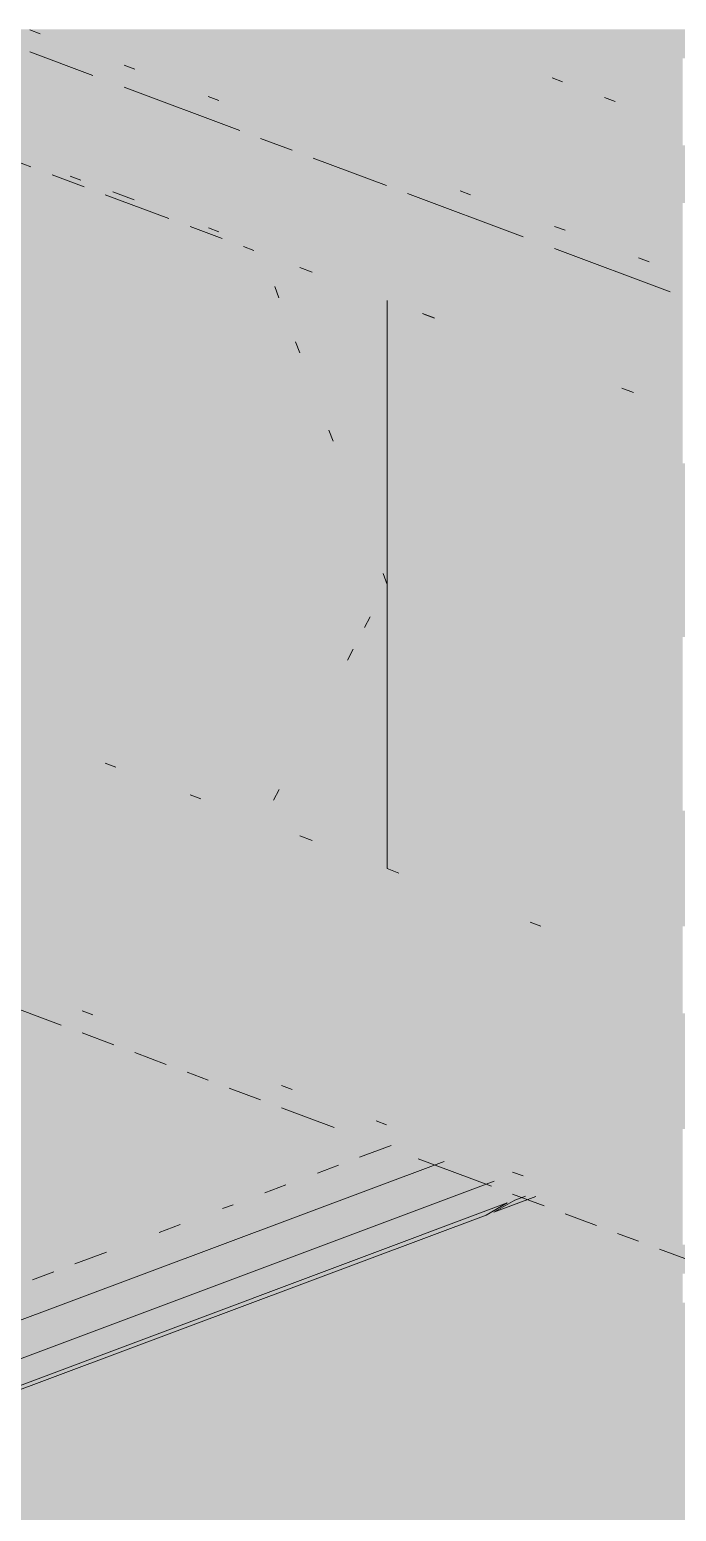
# Paper-space layout '03 3D Building and Roof' of a CAD drawing. Header units: millimetres. Extents: x 5 to 415, y 5 to 292.
# Drawn here: x 95.91 to 99.74, y 82.13 to 90.91 of the extents above; entities that cross this region are included whole.
import ezdxf

# ---------------------------------------------------------------- set-up
doc = ezdxf.new("R2010")
doc.units = ezdxf.units.MM
doc.layers.add('EXISTING', color=7, linetype='Continuous')
doc.layers.add('IMAGES', color=7, linetype='Continuous')

# ---------------------------------------------------------------- blocks, each defined once
blk = doc.blocks.new('SHEET_03')
at = {"layer": 'EXISTING', "color": 250, "lineweight": 9}
for p, q in [((95.9115, 90.9123), (95.9737, 90.889)), ((96.2846, 90.6414), (95.9115, 90.7812)), ((96.4711, 90.7026), (96.5333, 90.6793)), ((99.0678, 90.6039), (99.0056, 90.6272)), ((97.1551, 90.3153), (96.4711, 90.5715)), ((96.9686, 90.5163), (97.0307, 90.493)), ((99.3786, 90.4875), (99.3165, 90.5107)), ((97.466, 90.1989), (97.2794, 90.2687)), ((95.7928, 90.1469), (95.9186, 90.0998)), ((98.0256, 89.9892), (97.5903, 90.1523)), ((96.0444, 90.0527), (96.2332, 89.982)), ((96.2147, 90.0222), (96.1518, 90.0457)), ((96.359, 89.9348), (96.7364, 89.7934)), ((96.5292, 89.9044), (96.4034, 89.9515)), ((98.8339, 89.6864), (98.1499, 89.9426)), ((98.4608, 89.9573), (98.523, 89.934)), ((96.8623, 89.7463), (97.051, 89.6756)), ((97.0325, 89.7158), (96.9696, 89.7394)), ((99.0204, 89.7477), (99.0826, 89.7244)), ((97.1768, 89.6285), (97.2397, 89.6049)), ((99.7044, 89.3603), (99.0204, 89.6166)), ((99.5178, 89.5613), (99.58, 89.538)), ((97.5846, 89.4757), (97.5106, 89.5034)), ((97.3624, 89.3906), (97.3871, 89.3252)), ((98.029, 89.3092), (98.029, 85.9425)), ((98.029, 87.6259), (98.029, 89.3092)), ((98.3068, 89.2052), (98.2373, 89.2312)), ((98.2462, 89.2279), (98.3091, 89.2043)), ((97.4859, 89.0638), (97.5106, 88.9984)), ((99.4872, 88.763), (99.4178, 88.789)), ((97.6834, 88.5409), (97.7081, 88.4755)), ((98.0043, 87.6912), (98.029, 87.6259)), ((98.029, 85.9425), (98.029, 87.6259)), ((97.928, 87.4341), (97.8944, 87.3702)), ((97.827, 87.2424), (97.7934, 87.1785)), ((96.4219, 86.5445), (96.359, 86.5681)), ((97.3894, 86.4117), (97.3557, 86.3477)), ((96.9252, 86.356), (96.8623, 86.3796)), ((97.5106, 86.1367), (97.5846, 86.109)), ((98.029, 85.9425), (98.0985, 85.9165)), ((98.9382, 85.6019), (98.8753, 85.6255)), ((96.0981, 85.0153), (95.4141, 85.2715)), ((96.2224, 85.0999), (96.2846, 85.0766)), ((96.409, 84.8989), (96.2224, 84.9687)), ((96.7198, 84.7824), (96.5333, 84.8523)), ((96.9686, 84.6892), (96.8442, 84.7358)), ((97.2794, 84.5728), (97.0929, 84.6427)), ((97.4038, 84.6573), (97.466, 84.634)), ((97.7147, 84.4097), (97.4038, 84.5262)), ((97.9634, 84.4477), (98.0256, 84.4244)), ((97.8657, 84.2321), (98.0531, 84.3024)), ((90.6177, 81.3043), (98.3656, 84.2067)), ((98.6474, 84.0603), (98.2121, 84.2234)), ((97.6158, 84.1385), (97.7407, 84.1853)), ((98.7717, 84.1449), (98.8339, 84.1216)), ((98.6632, 84.0898), (90.9779, 81.2108)), ((97.3033, 84.0215), (97.4283, 84.0683)), ((98.9582, 83.9439), (98.7717, 84.0138)), ((91.2425, 81.153), (98.7405, 83.9618)), ((97.0534, 83.9279), (97.1159, 83.9513)), ((98.7405, 83.9618), (98.6155, 83.8895)), ((98.6599, 83.9062), (98.9098, 83.9998)), ((98.6599, 83.9062), (98.7849, 83.9784)), ((98.7849, 83.9784), (98.8474, 84.0019)), ((91.305, 81.151), (98.6155, 83.8895)), ((99.2691, 83.8274), (99.0826, 83.8973)), ((96.6785, 83.7874), (96.8035, 83.8342)), ((99.5178, 83.7343), (99.3935, 83.7808)), ((96.1787, 83.6002), (96.3661, 83.6704)), ((99.8287, 83.6178), (99.6422, 83.6877)), ((95.9287, 83.5065), (96.0537, 83.5533))]:
    blk.add_line(p, q, dxfattribs=at)
at = {"layer": 'IMAGES', "color": 7}
for points in [[(95.8378, 90.7429), (96.1805, 90.7429), (95.8378, 90.9143), (96.1805, 90.9143)], [(96.1805, 90.7429), (96.3519, 90.7429), (96.1805, 90.9143), (96.3519, 90.9143)], [(96.3519, 90.7429), (96.5233, 90.7429), (96.3519, 90.9143), (96.5233, 90.9143)], [(96.5233, 90.7429), (96.6946, 90.7429), (96.5233, 90.9143), (96.6946, 90.9143)], [(96.6946, 90.7429), (96.866, 90.7429), (96.6946, 90.9143), (96.866, 90.9143)], [(96.866, 90.7429), (97.8942, 90.7429), (96.866, 90.9143), (97.8942, 90.9143)], [(97.8942, 90.7429), (98.0655, 90.7429), (97.8942, 90.9143), (98.0655, 90.9143)], [(98.0655, 90.7429), (98.2369, 90.7429), (98.0655, 90.9143), (98.2369, 90.9143)], [(98.2369, 90.7429), (98.4082, 90.7429), (98.2369, 90.9143), (98.4082, 90.9143)], [(98.4082, 90.7429), (98.5796, 90.7429), (98.4082, 90.9143), (98.5796, 90.9143)], [(98.5796, 90.7429), (98.9223, 90.7429), (98.5796, 90.9143), (98.9223, 90.9143)], [(98.9223, 90.7429), (99.0937, 90.7429), (98.9223, 90.9143), (99.0937, 90.9143)], [(99.0937, 90.7429), (106.1196, 90.7429), (99.0937, 90.9143), (106.1196, 90.9143)], [(95.8378, 90.5714), (96.0092, 90.5714), (95.8378, 90.7429), (96.0092, 90.7429)], [(96.0092, 90.5714), (96.1805, 90.5714), (96.0092, 90.7429), (96.1805, 90.7429)], [(96.1805, 90.5714), (96.3519, 90.5714), (96.1805, 90.7429), (96.3519, 90.7429)], [(96.3519, 90.5714), (96.5233, 90.5714), (96.3519, 90.7429), (96.5233, 90.7429)], [(96.5233, 90.5714), (96.6946, 90.5714), (96.5233, 90.7429), (96.6946, 90.7429)], [(96.6946, 90.5714), (96.866, 90.5714), (96.6946, 90.7429), (96.866, 90.7429)], [(96.866, 90.5714), (97.0373, 90.5714), (96.866, 90.7429), (97.0373, 90.7429)], [(97.0373, 90.5714), (97.3801, 90.5714), (97.0373, 90.7429), (97.3801, 90.7429)], [(97.3801, 90.5714), (98.2369, 90.5714), (97.3801, 90.7429), (98.2369, 90.7429)], [(98.2369, 90.5714), (98.4082, 90.5714), (98.2369, 90.7429), (98.4082, 90.7429)], [(98.4082, 90.5714), (98.5796, 90.5714), (98.4082, 90.7429), (98.5796, 90.7429)], [(98.5796, 90.5714), (98.751, 90.5714), (98.5796, 90.7429), (98.751, 90.7429)], [(98.751, 90.5714), (98.9223, 90.5714), (98.751, 90.7429), (98.9223, 90.7429)], [(98.9223, 90.5714), (99.0937, 90.5714), (98.9223, 90.7429), (99.0937, 90.7429)], [(99.0937, 90.5714), (99.6078, 90.5714), (99.0937, 90.7429), (99.6078, 90.7429)], [(99.6078, 90.5714), (99.7792, 90.5714), (99.6078, 90.7429), (99.7792, 90.7429)], [(95.8378, 90.4), (96.1805, 90.4), (95.8378, 90.5714), (96.1805, 90.5714)], [(96.1805, 90.4), (96.5233, 90.4), (96.1805, 90.5714), (96.5233, 90.5714)], [(96.5233, 90.4), (96.6946, 90.4), (96.5233, 90.5714), (96.6946, 90.5714)], [(96.6946, 90.4), (96.866, 90.4), (96.6946, 90.5714), (96.866, 90.5714)], [(96.866, 90.4), (97.0373, 90.4), (96.866, 90.5714), (97.0373, 90.5714)], [(97.0373, 90.4), (97.2087, 90.4), (97.0373, 90.5714), (97.2087, 90.5714)], [(97.2087, 90.4), (97.3801, 90.4), (97.2087, 90.5714), (97.3801, 90.5714)], [(97.3801, 90.4), (97.7228, 90.4), (97.3801, 90.5714), (97.7228, 90.5714)], [(97.7228, 90.4), (98.751, 90.4), (97.7228, 90.5714), (98.751, 90.5714)], [(98.751, 90.4), (98.9223, 90.4), (98.751, 90.5714), (98.9223, 90.5714)], [(98.9223, 90.4), (99.0937, 90.4), (98.9223, 90.5714), (99.0937, 90.5714)], [(99.0937, 90.4), (99.2651, 90.4), (99.0937, 90.5714), (99.2651, 90.5714)], [(99.2651, 90.4), (99.4364, 90.4), (99.2651, 90.5714), (99.4364, 90.5714)], [(99.4364, 90.4), (99.6078, 90.4), (99.4364, 90.5714), (99.6078, 90.5714)], [(99.6078, 90.4), (99.7792, 90.4), (99.6078, 90.5714), (99.7792, 90.5714)], [(95.8378, 90.2286), (96.0092, 90.2286), (95.8378, 90.4), (96.0092, 90.4)], [(96.0092, 90.2286), (96.1805, 90.2286), (96.0092, 90.4), (96.1805, 90.4)], [(96.1805, 90.2286), (96.3519, 90.2286), (96.1805, 90.4), (96.3519, 90.4)], [(96.3519, 90.2286), (96.5233, 90.2286), (96.3519, 90.4), (96.5233, 90.4)], [(96.5233, 90.2286), (96.6946, 90.2286), (96.5233, 90.4), (96.6946, 90.4)], [(96.6946, 90.2286), (96.866, 90.2286), (96.6946, 90.4), (96.866, 90.4)], [(96.866, 90.2286), (97.0373, 90.2286), (96.866, 90.4), (97.0373, 90.4)], [(97.0373, 90.2286), (97.3801, 90.2286), (97.0373, 90.4), (97.3801, 90.4)], [(97.3801, 90.2286), (97.7228, 90.2286), (97.3801, 90.4), (97.7228, 90.4)], [(97.7228, 90.2286), (97.8942, 90.2286), (97.7228, 90.4), (97.8942, 90.4)], [(97.8942, 90.2286), (98.0655, 90.2286), (97.8942, 90.4), (98.0655, 90.4)], [(98.0655, 90.2286), (99.0937, 90.2286), (98.0655, 90.4), (99.0937, 90.4)], [(99.0937, 90.2286), (99.4364, 90.2286), (99.0937, 90.4), (99.4364, 90.4)], [(99.4364, 90.2286), (99.6078, 90.2286), (99.4364, 90.4), (99.6078, 90.4)], [(99.6078, 90.2286), (99.7792, 90.2286), (99.6078, 90.4), (99.7792, 90.4)], [(95.8378, 90.0571), (96.0092, 90.0571), (95.8378, 90.2286), (96.0092, 90.2286)], [(96.0092, 90.0571), (96.3519, 90.0571), (96.0092, 90.2286), (96.3519, 90.2286)], [(96.3519, 90.0571), (96.6946, 90.0571), (96.3519, 90.2286), (96.6946, 90.2286)], [(96.6946, 90.0571), (97.0373, 90.0571), (96.6946, 90.2286), (97.0373, 90.2286)], [(97.0373, 90.0571), (97.2087, 90.0571), (97.0373, 90.2286), (97.2087, 90.2286)], [(97.2087, 90.0571), (97.3801, 90.0571), (97.2087, 90.2286), (97.3801, 90.2286)], [(97.3801, 90.0571), (97.8942, 90.0571), (97.3801, 90.2286), (97.8942, 90.2286)], [(97.8942, 90.0571), (98.0655, 90.0571), (97.8942, 90.2286), (98.0655, 90.2286)], [(98.0655, 90.0571), (98.2369, 90.0571), (98.0655, 90.2286), (98.2369, 90.2286)], [(98.2369, 90.0571), (98.4082, 90.0571), (98.2369, 90.2286), (98.4082, 90.2286)], [(98.4082, 90.0571), (98.751, 90.0571), (98.4082, 90.2286), (98.751, 90.2286)], [(98.751, 90.0571), (99.6078, 90.0571), (98.751, 90.2286), (99.6078, 90.2286)], [(99.6078, 90.0571), (99.9505, 90.0571), (99.6078, 90.2286), (99.9505, 90.2286)], [(95.8378, 89.8857), (96.0092, 89.8857), (95.8378, 90.0571), (96.0092, 90.0571)], [(96.0092, 89.8857), (96.1805, 89.8857), (96.0092, 90.0571), (96.1805, 90.0571)], [(96.1805, 89.8857), (96.3519, 89.8857), (96.1805, 90.0571), (96.3519, 90.0571)], [(96.3519, 89.8857), (96.5233, 89.8857), (96.3519, 90.0571), (96.5233, 90.0571)], [(96.5233, 89.8857), (96.6946, 89.8857), (96.5233, 90.0571), (96.6946, 90.0571)], [(96.6946, 89.8857), (96.866, 89.8857), (96.6946, 90.0571), (96.866, 90.0571)], [(96.866, 89.8857), (97.2087, 89.8857), (96.866, 90.0571), (97.2087, 90.0571)], [(97.2087, 89.8857), (97.5514, 89.8857), (97.2087, 90.0571), (97.5514, 90.0571)], [(97.5514, 89.8857), (97.7228, 89.8857), (97.5514, 90.0571), (97.7228, 90.0571)], [(97.7228, 89.8857), (97.8942, 89.8857), (97.7228, 90.0571), (97.8942, 90.0571)], [(97.8942, 89.8857), (98.0655, 89.8857), (97.8942, 90.0571), (98.0655, 90.0571)], [(98.0655, 89.8857), (98.2369, 89.8857), (98.0655, 90.0571), (98.2369, 90.0571)], [(98.2369, 89.8857), (98.4082, 89.8857), (98.2369, 90.0571), (98.4082, 90.0571)], [(98.4082, 89.8857), (98.5796, 89.8857), (98.4082, 90.0571), (98.5796, 90.0571)], [(98.5796, 89.8857), (98.751, 89.8857), (98.5796, 90.0571), (98.751, 90.0571)], [(98.751, 89.8857), (98.9223, 89.8857), (98.751, 90.0571), (98.9223, 90.0571)], [(98.9223, 89.8857), (99.0937, 89.8857), (98.9223, 90.0571), (99.0937, 90.0571)], [(99.0937, 89.8857), (99.2651, 89.8857), (99.0937, 90.0571), (99.2651, 90.0571)], [(99.2651, 89.8857), (99.9505, 89.8857), (99.2651, 90.0571), (99.9505, 90.0571)], [(95.8378, 89.5429), (96.0092, 89.5429), (95.8378, 89.8857), (96.0092, 89.8857)], [(96.0092, 89.7143), (96.3519, 89.7143), (96.0092, 89.8857), (96.3519, 89.8857)], [(96.3519, 89.7143), (96.5233, 89.7143), (96.3519, 89.8857), (96.5233, 89.8857)], [(96.5233, 89.7143), (96.6946, 89.7143), (96.5233, 89.8857), (96.6946, 89.8857)], [(96.6946, 89.7143), (96.866, 89.7143), (96.6946, 89.8857), (96.866, 89.8857)], [(96.866, 89.7143), (97.0373, 89.7143), (96.866, 89.8857), (97.0373, 89.8857)], [(97.0373, 89.7143), (97.3801, 89.7143), (97.0373, 89.8857), (97.3801, 89.8857)], [(97.3801, 89.7143), (97.5514, 89.7143), (97.3801, 89.8857), (97.5514, 89.8857)], [(97.5514, 89.7143), (97.8942, 89.7143), (97.5514, 89.8857), (97.8942, 89.8857)], [(97.8942, 89.7143), (98.0655, 89.7143), (97.8942, 89.8857), (98.0655, 89.8857)], [(98.0655, 89.7143), (98.2369, 89.7143), (98.0655, 89.8857), (98.2369, 89.8857)], [(98.2369, 89.7143), (98.4082, 89.7143), (98.2369, 89.8857), (98.4082, 89.8857)], [(98.4082, 89.7143), (98.5796, 89.7143), (98.4082, 89.8857), (98.5796, 89.8857)], [(98.5796, 89.7143), (98.751, 89.7143), (98.5796, 89.8857), (98.751, 89.8857)], [(98.751, 89.7143), (98.9223, 89.7143), (98.751, 89.8857), (98.9223, 89.8857)], [(98.9223, 89.7143), (99.0937, 89.7143), (98.9223, 89.8857), (99.0937, 89.8857)], [(99.0937, 89.7143), (99.2651, 89.7143), (99.0937, 89.8857), (99.2651, 89.8857)], [(99.2651, 89.7143), (99.4364, 89.7143), (99.2651, 89.8857), (99.4364, 89.8857)], [(99.4364, 89.7143), (99.6078, 89.7143), (99.4364, 89.8857), (99.6078, 89.8857)], [(99.6078, 89.7143), (99.7792, 89.7143), (99.6078, 89.8857), (99.7792, 89.8857)], [(96.0092, 89.5429), (96.3519, 89.5429), (96.0092, 89.7143), (96.3519, 89.7143)], [(96.3519, 89.5429), (96.5233, 89.5429), (96.3519, 89.7143), (96.5233, 89.7143)], [(96.5233, 89.5429), (96.6946, 89.5429), (96.5233, 89.7143), (96.6946, 89.7143)], [(96.6946, 89.5429), (96.866, 89.5429), (96.6946, 89.7143), (96.866, 89.7143)], [(96.866, 89.5429), (97.0373, 89.5429), (96.866, 89.7143), (97.0373, 89.7143)], [(97.0373, 89.5429), (97.2087, 89.5429), (97.0373, 89.7143), (97.2087, 89.7143)], [(97.2087, 89.5429), (97.3801, 89.5429), (97.2087, 89.7143), (97.3801, 89.7143)], [(97.3801, 89.5429), (97.7228, 89.5429), (97.3801, 89.7143), (97.7228, 89.7143)], [(97.7228, 89.5429), (98.2369, 89.5429), (97.7228, 89.7143), (98.2369, 89.7143)], [(98.2369, 89.5429), (98.4082, 89.5429), (98.2369, 89.7143), (98.4082, 89.7143)], [(98.4082, 89.5429), (98.5796, 89.5429), (98.4082, 89.7143), (98.5796, 89.7143)], [(98.5796, 89.5429), (98.751, 89.5429), (98.5796, 89.7143), (98.751, 89.7143)], [(98.751, 89.5429), (98.9223, 89.5429), (98.751, 89.7143), (98.9223, 89.7143)], [(98.9223, 89.5429), (99.0937, 89.5429), (98.9223, 89.7143), (99.0937, 89.7143)], [(99.0937, 89.5429), (99.2651, 89.5429), (99.0937, 89.7143), (99.2651, 89.7143)], [(99.2651, 89.5429), (99.4364, 89.5429), (99.2651, 89.7143), (99.4364, 89.7143)], [(99.4364, 89.5429), (99.6078, 89.5429), (99.4364, 89.7143), (99.6078, 89.7143)], [(99.6078, 89.5429), (99.7792, 89.5429), (99.6078, 89.7143), (99.7792, 89.7143)], [(95.8378, 89.3714), (96.866, 89.3714), (95.8378, 89.5429), (96.866, 89.5429)], [(96.866, 89.3714), (97.0373, 89.3714), (96.866, 89.5429), (97.0373, 89.5429)], [(97.0373, 89.3714), (97.2087, 89.3714), (97.0373, 89.5429), (97.2087, 89.5429)], [(97.2087, 89.3714), (97.3801, 89.3714), (97.2087, 89.5429), (97.3801, 89.5429)], [(97.3801, 89.3714), (97.5514, 89.3714), (97.3801, 89.5429), (97.5514, 89.5429)], [(97.5514, 89.3714), (97.7228, 89.3714), (97.5514, 89.5429), (97.7228, 89.5429)], [(97.7228, 89.3714), (98.0655, 89.3714), (97.7228, 89.5429), (98.0655, 89.5429)], [(98.0655, 89.3714), (98.2369, 89.3714), (98.0655, 89.5429), (98.2369, 89.5429)], [(98.2369, 89.3714), (98.5796, 89.3714), (98.2369, 89.5429), (98.5796, 89.5429)], [(98.5796, 89.3714), (98.9223, 89.3714), (98.5796, 89.5429), (98.9223, 89.5429)], [(98.9223, 89.3714), (99.0937, 89.3714), (98.9223, 89.5429), (99.0937, 89.5429)], [(99.0937, 89.3714), (99.2651, 89.3714), (99.0937, 89.5429), (99.2651, 89.5429)], [(99.2651, 89.3714), (99.4364, 89.3714), (99.2651, 89.5429), (99.4364, 89.5429)], [(99.4364, 89.3714), (99.6078, 89.3714), (99.4364, 89.5429), (99.6078, 89.5429)], [(99.6078, 89.2), (99.7792, 89.2), (99.6078, 89.5429), (99.7792, 89.5429)], [(95.6664, 89.2), (97.0373, 89.2), (95.6664, 89.3714), (97.0373, 89.3714)], [(97.0373, 89.2), (97.2087, 89.2), (97.0373, 89.3714), (97.2087, 89.3714)], [(97.2087, 89.0286), (97.3801, 89.0286), (97.2087, 89.3714), (97.3801, 89.3714)], [(97.3801, 89.2), (97.5514, 89.2), (97.3801, 89.3714), (97.5514, 89.3714)], [(97.5514, 89.2), (97.7228, 89.2), (97.5514, 89.3714), (97.7228, 89.3714)], [(97.7228, 89.2), (98.2369, 89.2), (97.7228, 89.3714), (98.2369, 89.3714)], [(98.2369, 89.2), (98.4082, 89.2), (98.2369, 89.3714), (98.4082, 89.3714)], [(98.4082, 89.2), (98.5796, 89.2), (98.4082, 89.3714), (98.5796, 89.3714)], [(98.5796, 89.2), (99.0937, 89.2), (98.5796, 89.3714), (99.0937, 89.3714)], [(99.0937, 89.2), (99.2651, 89.2), (99.0937, 89.3714), (99.2651, 89.3714)], [(99.2651, 89.2), (99.4364, 89.2), (99.2651, 89.3714), (99.4364, 89.3714)], [(99.4364, 89.2), (99.6078, 89.2), (99.4364, 89.3714), (99.6078, 89.3714)], [(95.6664, 89.0286), (97.2087, 89.0286), (95.6664, 89.2), (97.2087, 89.2)], [(97.3801, 89.0286), (97.5514, 89.0286), (97.3801, 89.2), (97.5514, 89.2)], [(97.5514, 89.0286), (97.8942, 89.0286), (97.5514, 89.2), (97.8942, 89.2)], [(97.8942, 89.0286), (98.4082, 89.0286), (97.8942, 89.2), (98.4082, 89.2)], [(98.4082, 89.0286), (98.5796, 89.0286), (98.4082, 89.2), (98.5796, 89.2)], [(98.5796, 88.8571), (98.751, 88.8571), (98.5796, 89.2), (98.751, 89.2)], [(98.751, 89.0286), (98.9223, 89.0286), (98.751, 89.2), (98.9223, 89.2)], [(98.9223, 89.0286), (99.0937, 89.0286), (98.9223, 89.2), (99.0937, 89.2)], [(99.0937, 89.0286), (99.2651, 89.0286), (99.0937, 89.2), (99.2651, 89.2)], [(99.2651, 89.0286), (99.6078, 89.0286), (99.2651, 89.2), (99.6078, 89.2)], [(99.6078, 89.0286), (99.7792, 89.0286), (99.6078, 89.2), (99.7792, 89.2)], [(95.4951, 88.6857), (97.2087, 88.6857), (95.4951, 89.0286), (97.2087, 89.0286)], [(97.2087, 88.6857), (97.3801, 88.6857), (97.2087, 89.0286), (97.3801, 89.0286)], [(97.3801, 88.6857), (97.5514, 88.6857), (97.3801, 89.0286), (97.5514, 89.0286)], [(97.5514, 88.8571), (97.7228, 88.8571), (97.5514, 89.0286), (97.7228, 89.0286)], [(97.7228, 88.5143), (97.8942, 88.5143), (97.7228, 89.0286), (97.8942, 89.0286)], [(97.8942, 88.3429), (98.0655, 88.3429), (97.8942, 89.0286), (98.0655, 89.0286)], [(98.0655, 88.8571), (98.2369, 88.8571), (98.0655, 89.0286), (98.2369, 89.0286)], [(98.2369, 85.9429), (98.4082, 85.9429), (98.2369, 89.0286), (98.4082, 89.0286)], [(98.4082, 88.6857), (98.5796, 88.6857), (98.4082, 89.0286), (98.5796, 89.0286)], [(98.751, 88.8571), (98.9223, 88.8571), (98.751, 89.0286), (98.9223, 89.0286)], [(98.9223, 88.8571), (99.0937, 88.8571), (98.9223, 89.0286), (99.0937, 89.0286)], [(99.0937, 88.8571), (99.2651, 88.8571), (99.0937, 89.0286), (99.2651, 89.0286)], [(99.2651, 88.8571), (99.4364, 88.8571), (99.2651, 89.0286), (99.4364, 89.0286)], [(99.4364, 88.8571), (99.7792, 88.8571), (99.4364, 89.0286), (99.7792, 89.0286)], [(97.5514, 88.6857), (97.7228, 88.6857), (97.5514, 88.8571), (97.7228, 88.8571)], [(98.0655, 88.1714), (98.2369, 88.1714), (98.0655, 88.8571), (98.2369, 88.8571)], [(98.5796, 88.6857), (98.751, 88.6857), (98.5796, 88.8571), (98.751, 88.8571)], [(98.751, 88.6857), (98.9223, 88.6857), (98.751, 88.8571), (98.9223, 88.8571)], [(98.9223, 88.6857), (99.0937, 88.6857), (98.9223, 88.8571), (99.0937, 88.8571)], [(99.0937, 88.6857), (99.2651, 88.6857), (99.0937, 88.8571), (99.2651, 88.8571)], [(99.2651, 88.6857), (99.4364, 88.6857), (99.2651, 88.8571), (99.4364, 88.8571)], [(99.4364, 88.6857), (99.6078, 88.6857), (99.4364, 88.8571), (99.6078, 88.8571)], [(99.6078, 88.6857), (99.7792, 88.6857), (99.6078, 88.8571), (99.7792, 88.8571)], [(95.4951, 88.3429), (97.3801, 88.3429), (95.4951, 88.6857), (97.3801, 88.6857)], [(97.3801, 88.5143), (97.5514, 88.5143), (97.3801, 88.6857), (97.5514, 88.6857)], [(97.5514, 88.5143), (97.7228, 88.5143), (97.5514, 88.6857), (97.7228, 88.6857)], [(98.4082, 88.5143), (98.751, 88.5143), (98.4082, 88.6857), (98.751, 88.6857)], [(98.751, 88.5143), (98.9223, 88.5143), (98.751, 88.6857), (98.9223, 88.6857)], [(98.9223, 88.5143), (99.0937, 88.5143), (98.9223, 88.6857), (99.0937, 88.6857)], [(99.0937, 88.5143), (99.2651, 88.5143), (99.0937, 88.6857), (99.2651, 88.6857)], [(99.2651, 88.5143), (99.4364, 88.5143), (99.2651, 88.6857), (99.4364, 88.6857)], [(99.4364, 88.5143), (99.6078, 88.5143), (99.4364, 88.6857), (99.6078, 88.6857)], [(99.6078, 88.5143), (99.7792, 88.5143), (99.6078, 88.6857), (99.7792, 88.6857)], [(97.3801, 88.3429), (97.5514, 88.3429), (97.3801, 88.5143), (97.5514, 88.5143)], [(97.5514, 88.1714), (97.7228, 88.1714), (97.5514, 88.5143), (97.7228, 88.5143)], [(97.7228, 88.3429), (97.8942, 88.3429), (97.7228, 88.5143), (97.8942, 88.5143)], [(98.4082, 88.3429), (99.4364, 88.3429), (98.4082, 88.5143), (99.4364, 88.5143)], [(99.4364, 88.3429), (99.6078, 88.3429), (99.4364, 88.5143), (99.6078, 88.5143)], [(99.6078, 88.3429), (99.7792, 88.3429), (99.6078, 88.5143), (99.7792, 88.5143)], [(95.4951, 88.1714), (97.5514, 88.1714), (95.4951, 88.3429), (97.5514, 88.3429)], [(97.7228, 88.1714), (98.0655, 88.1714), (97.7228, 88.3429), (98.0655, 88.3429)], [(98.4082, 88.1714), (99.9505, 88.1714), (98.4082, 88.3429), (99.9505, 88.3429)], [(95.6664, 88), (97.5514, 88), (95.6664, 88.1714), (97.5514, 88.1714)], [(97.5514, 88), (97.7228, 88), (97.5514, 88.1714), (97.7228, 88.1714)], [(97.7228, 87.8286), (97.8942, 87.8286), (97.7228, 88.1714), (97.8942, 88.1714)], [(97.8942, 88), (98.0655, 88), (97.8942, 88.1714), (98.0655, 88.1714)], [(98.0655, 87.1429), (98.2369, 87.1429), (98.0655, 88.1714), (98.2369, 88.1714)], [(98.4082, 87.4857), (100.1219, 87.4857), (98.4082, 88.1714), (100.1219, 88.1714)], [(95.8378, 87.8286), (97.5514, 87.8286), (95.8378, 88), (97.5514, 88)], [(97.5514, 87.8286), (97.7228, 87.8286), (97.5514, 88), (97.7228, 88)], [(97.8942, 87.8286), (98.0655, 87.8286), (97.8942, 88), (98.0655, 88)], [(95.8378, 87.6571), (97.7228, 87.6571), (95.8378, 87.8286), (97.7228, 87.8286)], [(97.7228, 87.6571), (97.8942, 87.6571), (97.7228, 87.8286), (97.8942, 87.8286)], [(97.8942, 87.6571), (98.0655, 87.6571), (97.8942, 87.8286), (98.0655, 87.8286)], [(95.8378, 87.4857), (97.3801, 87.4857), (95.8378, 87.6571), (97.3801, 87.6571)], [(97.3801, 87.4857), (97.5514, 87.4857), (97.3801, 87.6571), (97.5514, 87.6571)], [(97.5514, 87.4857), (97.7228, 87.4857), (97.5514, 87.6571), (97.7228, 87.6571)], [(97.7228, 87.4857), (97.8942, 87.4857), (97.7228, 87.6571), (97.8942, 87.6571)], [(97.8942, 87.3143), (98.0655, 87.3143), (97.8942, 87.6571), (98.0655, 87.6571)], [(95.8378, 86.9714), (96.0092, 86.9714), (95.8378, 87.4857), (96.0092, 87.4857)], [(96.0092, 87.3143), (96.866, 87.3143), (96.0092, 87.4857), (96.866, 87.4857)], [(96.866, 87.3143), (97.2087, 87.3143), (96.866, 87.4857), (97.2087, 87.4857)], [(97.2087, 87.3143), (97.3801, 87.3143), (97.2087, 87.4857), (97.3801, 87.4857)], [(97.3801, 87.3143), (97.7228, 87.3143), (97.3801, 87.4857), (97.7228, 87.4857)], [(97.7228, 87.1429), (97.8942, 87.1429), (97.7228, 87.4857), (97.8942, 87.4857)], [(98.4082, 87.3143), (99.9505, 87.3143), (98.4082, 87.4857), (99.9505, 87.4857)], [(96.0092, 87.1429), (96.5233, 87.1429), (96.0092, 87.3143), (96.5233, 87.3143)], [(96.5233, 87.1429), (96.866, 87.1429), (96.5233, 87.3143), (96.866, 87.3143)], [(96.866, 87.1429), (97.2087, 87.1429), (96.866, 87.3143), (97.2087, 87.3143)], [(97.2087, 87.1429), (97.3801, 87.1429), (97.2087, 87.3143), (97.3801, 87.3143)], [(97.3801, 87.1429), (97.5514, 87.1429), (97.3801, 87.3143), (97.5514, 87.3143)], [(97.5514, 86.9714), (97.7228, 86.9714), (97.5514, 87.3143), (97.7228, 87.3143)], [(97.8942, 87.1429), (98.0655, 87.1429), (97.8942, 87.3143), (98.0655, 87.3143)], [(98.4082, 86.2857), (99.7792, 86.2857), (98.4082, 87.3143), (99.7792, 87.3143)], [(96.0092, 86.9714), (96.1805, 86.9714), (96.0092, 87.1429), (96.1805, 87.1429)], [(96.1805, 86.9714), (96.3519, 86.9714), (96.1805, 87.1429), (96.3519, 87.1429)], [(96.3519, 86.9714), (96.6946, 86.9714), (96.3519, 87.1429), (96.6946, 87.1429)], [(96.6946, 86.9714), (96.866, 86.9714), (96.6946, 87.1429), (96.866, 87.1429)], [(96.866, 86.9714), (97.0373, 86.9714), (96.866, 87.1429), (97.0373, 87.1429)], [(97.0373, 86.9714), (97.2087, 86.9714), (97.0373, 87.1429), (97.2087, 87.1429)], [(97.2087, 86.9714), (97.3801, 86.9714), (97.2087, 87.1429), (97.3801, 87.1429)], [(97.3801, 86.9714), (97.5514, 86.9714), (97.3801, 87.1429), (97.5514, 87.1429)], [(97.7228, 86.9714), (97.8942, 86.9714), (97.7228, 87.1429), (97.8942, 87.1429)], [(97.8942, 86.1143), (98.0655, 86.1143), (97.8942, 87.1429), (98.0655, 87.1429)], [(98.0655, 86.1143), (98.2369, 86.1143), (98.0655, 87.1429), (98.2369, 87.1429)], [(95.8378, 86.8), (96.0092, 86.8), (95.8378, 86.9714), (96.0092, 86.9714)], [(96.0092, 86.8), (96.1805, 86.8), (96.0092, 86.9714), (96.1805, 86.9714)], [(96.1805, 86.8), (96.3519, 86.8), (96.1805, 86.9714), (96.3519, 86.9714)], [(96.3519, 86.8), (96.6946, 86.8), (96.3519, 86.9714), (96.6946, 86.9714)], [(96.6946, 86.8), (97.2087, 86.8), (96.6946, 86.9714), (97.2087, 86.9714)], [(97.2087, 86.8), (97.3801, 86.8), (97.2087, 86.9714), (97.3801, 86.9714)], [(97.3801, 86.8), (97.5514, 86.8), (97.3801, 86.9714), (97.5514, 86.9714)], [(97.5514, 86.8), (97.7228, 86.8), (97.5514, 86.9714), (97.7228, 86.9714)], [(97.7228, 86.4571), (97.8942, 86.4571), (97.7228, 86.9714), (97.8942, 86.9714)], [(95.8378, 86.6286), (96.0092, 86.6286), (95.8378, 86.8), (96.0092, 86.8)], [(96.0092, 86.4571), (96.1805, 86.4571), (96.0092, 86.8), (96.1805, 86.8)], [(96.1805, 86.4571), (96.3519, 86.4571), (96.1805, 86.8), (96.3519, 86.8)], [(96.3519, 86.6286), (96.866, 86.6286), (96.3519, 86.8), (96.866, 86.8)], [(96.866, 86.6286), (97.3801, 86.6286), (96.866, 86.8), (97.3801, 86.8)], [(97.3801, 86.6286), (97.7228, 86.6286), (97.3801, 86.8), (97.7228, 86.8)], [(95.8378, 86.4571), (96.0092, 86.4571), (95.8378, 86.6286), (96.0092, 86.6286)], [(96.3519, 86.4571), (96.5233, 86.4571), (96.3519, 86.6286), (96.5233, 86.6286)], [(96.5233, 86.4571), (96.866, 86.4571), (96.5233, 86.6286), (96.866, 86.6286)], [(96.866, 86.4571), (97.0373, 86.4571), (96.866, 86.6286), (97.0373, 86.6286)], [(97.0373, 86.4571), (97.2087, 86.4571), (97.0373, 86.6286), (97.2087, 86.6286)], [(97.2087, 86.4571), (97.3801, 86.4571), (97.2087, 86.6286), (97.3801, 86.6286)], [(97.3801, 86.4571), (97.5514, 86.4571), (97.3801, 86.6286), (97.5514, 86.6286)], [(97.5514, 86.4571), (97.7228, 86.4571), (97.5514, 86.6286), (97.7228, 86.6286)], [(95.8378, 86.2857), (96.1805, 86.2857), (95.8378, 86.4571), (96.1805, 86.4571)], [(96.1805, 86.2857), (96.3519, 86.2857), (96.1805, 86.4571), (96.3519, 86.4571)], [(96.3519, 86.2857), (96.5233, 86.2857), (96.3519, 86.4571), (96.5233, 86.4571)], [(96.5233, 86.2857), (96.6946, 86.2857), (96.5233, 86.4571), (96.6946, 86.4571)], [(96.6946, 86.2857), (97.0373, 86.2857), (96.6946, 86.4571), (97.0373, 86.4571)], [(97.0373, 86.2857), (97.5514, 86.2857), (97.0373, 86.4571), (97.5514, 86.4571)], [(97.5514, 86.2857), (97.8942, 86.2857), (97.5514, 86.4571), (97.8942, 86.4571)], [(94.6383, 86.1143), (96.3519, 86.1143), (94.6383, 86.2857), (96.3519, 86.2857)], [(96.3519, 86.1143), (96.5233, 86.1143), (96.3519, 86.2857), (96.5233, 86.2857)], [(96.5233, 86.1143), (96.6946, 86.1143), (96.5233, 86.2857), (96.6946, 86.2857)], [(96.6946, 86.1143), (96.866, 86.1143), (96.6946, 86.2857), (96.866, 86.2857)], [(96.866, 86.1143), (97.0373, 86.1143), (96.866, 86.2857), (97.0373, 86.2857)], [(97.0373, 86.1143), (97.2087, 86.1143), (97.0373, 86.2857), (97.2087, 86.2857)], [(97.2087, 86.1143), (97.5514, 86.1143), (97.2087, 86.2857), (97.5514, 86.2857)], [(97.5514, 86.1143), (97.7228, 86.1143), (97.5514, 86.2857), (97.7228, 86.2857)], [(97.7228, 86.1143), (97.8942, 86.1143), (97.7228, 86.2857), (97.8942, 86.2857)], [(98.4082, 86.1143), (99.9505, 86.1143), (98.4082, 86.2857), (99.9505, 86.2857)], [(95.1523, 85.9429), (96.866, 85.9429), (95.1523, 86.1143), (96.866, 86.1143)], [(96.866, 85.9429), (97.0373, 85.9429), (96.866, 86.1143), (97.0373, 86.1143)], [(97.0373, 85.9429), (97.2087, 85.9429), (97.0373, 86.1143), (97.2087, 86.1143)], [(97.2087, 85.9429), (97.3801, 85.9429), (97.2087, 86.1143), (97.3801, 86.1143)], [(97.3801, 85.9429), (97.5514, 85.9429), (97.3801, 86.1143), (97.5514, 86.1143)], [(97.5514, 85.9429), (97.7228, 85.9429), (97.5514, 86.1143), (97.7228, 86.1143)], [(97.7228, 85.9429), (97.8942, 85.9429), (97.7228, 86.1143), (97.8942, 86.1143)], [(97.8942, 85.9429), (98.0655, 85.9429), (97.8942, 86.1143), (98.0655, 86.1143)], [(98.0655, 85.9429), (98.2369, 85.9429), (98.0655, 86.1143), (98.2369, 86.1143)], [(98.4082, 85.9429), (98.5796, 85.9429), (98.4082, 86.1143), (98.5796, 86.1143)], [(98.5796, 85.9429), (99.9505, 85.9429), (98.5796, 86.1143), (99.9505, 86.1143)], [(95.4951, 85.7714), (97.2087, 85.7714), (95.4951, 85.9429), (97.2087, 85.9429)], [(97.2087, 85.7714), (97.3801, 85.7714), (97.2087, 85.9429), (97.3801, 85.9429)], [(97.3801, 85.7714), (97.5514, 85.7714), (97.3801, 85.9429), (97.5514, 85.9429)], [(97.5514, 85.7714), (97.7228, 85.7714), (97.5514, 85.9429), (97.7228, 85.9429)], [(97.7228, 85.7714), (97.8942, 85.7714), (97.7228, 85.9429), (97.8942, 85.9429)], [(97.8942, 85.7714), (98.2369, 85.7714), (97.8942, 85.9429), (98.2369, 85.9429)], [(98.2369, 85.7714), (98.4082, 85.7714), (98.2369, 85.9429), (98.4082, 85.9429)], [(98.4082, 85.7714), (98.5796, 85.7714), (98.4082, 85.9429), (98.5796, 85.9429)], [(98.5796, 85.7714), (98.751, 85.7714), (98.5796, 85.9429), (98.751, 85.9429)], [(98.751, 85.7714), (98.9223, 85.7714), (98.751, 85.9429), (98.9223, 85.9429)], [(98.9223, 85.7714), (99.0937, 85.7714), (98.9223, 85.9429), (99.0937, 85.9429)], [(99.0937, 85.7714), (100.1219, 85.7714), (99.0937, 85.9429), (100.1219, 85.9429)], [(95.8378, 85.6), (96.0092, 85.6), (95.8378, 85.7714), (96.0092, 85.7714)], [(96.0092, 85.6), (96.3519, 85.6), (96.0092, 85.7714), (96.3519, 85.7714)], [(96.3519, 85.6), (96.6946, 85.6), (96.3519, 85.7714), (96.6946, 85.7714)], [(96.6946, 85.6), (97.7228, 85.6), (96.6946, 85.7714), (97.7228, 85.7714)], [(97.7228, 85.6), (98.0655, 85.6), (97.7228, 85.7714), (98.0655, 85.7714)], [(98.0655, 85.6), (98.2369, 85.6), (98.0655, 85.7714), (98.2369, 85.7714)], [(98.2369, 85.6), (98.4082, 85.6), (98.2369, 85.7714), (98.4082, 85.7714)], [(98.4082, 85.6), (98.751, 85.6), (98.4082, 85.7714), (98.751, 85.7714)], [(98.751, 85.4286), (98.9223, 85.4286), (98.751, 85.7714), (98.9223, 85.7714)], [(98.9223, 85.6), (99.0937, 85.6), (98.9223, 85.7714), (99.0937, 85.7714)], [(99.0937, 85.6), (99.2651, 85.6), (99.0937, 85.7714), (99.2651, 85.7714)], [(99.2651, 85.6), (99.6078, 85.6), (99.2651, 85.7714), (99.6078, 85.7714)], [(99.6078, 85.6), (100.1219, 85.6), (99.6078, 85.7714), (100.1219, 85.7714)], [(95.1523, 85.4286), (96.1805, 85.4286), (95.1523, 85.6), (96.1805, 85.6)], [(96.1805, 85.4286), (96.3519, 85.4286), (96.1805, 85.6), (96.3519, 85.6)], [(96.3519, 85.4286), (96.5233, 85.4286), (96.3519, 85.6), (96.5233, 85.6)], [(96.5233, 85.4286), (96.6946, 85.4286), (96.5233, 85.6), (96.6946, 85.6)], [(96.6946, 85.2571), (96.866, 85.2571), (96.6946, 85.6), (96.866, 85.6)], [(96.866, 85.4286), (98.0655, 85.4286), (96.866, 85.6), (98.0655, 85.6)], [(98.0655, 85.4286), (98.4082, 85.4286), (98.0655, 85.6), (98.4082, 85.6)], [(98.4082, 85.4286), (98.5796, 85.4286), (98.4082, 85.6), (98.5796, 85.6)], [(98.5796, 85.4286), (98.751, 85.4286), (98.5796, 85.6), (98.751, 85.6)], [(98.9223, 85.4286), (99.2651, 85.4286), (98.9223, 85.6), (99.2651, 85.6)], [(99.2651, 85.4286), (99.4364, 85.4286), (99.2651, 85.6), (99.4364, 85.6)], [(99.4364, 85.4286), (99.6078, 85.4286), (99.4364, 85.6), (99.6078, 85.6)], [(99.6078, 85.4286), (99.7792, 85.4286), (99.6078, 85.6), (99.7792, 85.6)], [(95.8378, 85.2571), (96.0092, 85.2571), (95.8378, 85.4286), (96.0092, 85.4286)], [(96.0092, 85.2571), (96.1805, 85.2571), (96.0092, 85.4286), (96.1805, 85.4286)], [(96.1805, 85.2571), (96.3519, 85.2571), (96.1805, 85.4286), (96.3519, 85.4286)], [(96.3519, 85.2571), (96.5233, 85.2571), (96.3519, 85.4286), (96.5233, 85.4286)], [(96.5233, 85.2571), (96.6946, 85.2571), (96.5233, 85.4286), (96.6946, 85.4286)], [(96.866, 85.2571), (98.5796, 85.2571), (96.866, 85.4286), (98.5796, 85.4286)], [(98.5796, 85.2571), (98.9223, 85.2571), (98.5796, 85.4286), (98.9223, 85.4286)], [(98.9223, 85.2571), (99.0937, 85.2571), (98.9223, 85.4286), (99.0937, 85.4286)], [(99.0937, 85.2571), (99.2651, 85.2571), (99.0937, 85.4286), (99.2651, 85.4286)], [(99.2651, 85.2571), (99.6078, 85.2571), (99.2651, 85.4286), (99.6078, 85.4286)], [(99.6078, 85.2571), (99.7792, 85.2571), (99.6078, 85.4286), (99.7792, 85.4286)], [(95.4951, 85.0857), (96.0092, 85.0857), (95.4951, 85.2571), (96.0092, 85.2571)], [(96.0092, 85.0857), (96.1805, 85.0857), (96.0092, 85.2571), (96.1805, 85.2571)], [(96.1805, 85.0857), (96.3519, 85.0857), (96.1805, 85.2571), (96.3519, 85.2571)], [(96.3519, 85.0857), (96.5233, 85.0857), (96.3519, 85.2571), (96.5233, 85.2571)], [(96.5233, 85.0857), (96.6946, 85.0857), (96.5233, 85.2571), (96.6946, 85.2571)], [(96.6946, 85.0857), (97.0373, 85.0857), (96.6946, 85.2571), (97.0373, 85.2571)], [(97.0373, 85.0857), (97.3801, 85.0857), (97.0373, 85.2571), (97.3801, 85.2571)], [(97.3801, 85.0857), (99.0937, 85.0857), (97.3801, 85.2571), (99.0937, 85.2571)], [(99.0937, 85.0857), (99.2651, 85.0857), (99.0937, 85.2571), (99.2651, 85.2571)], [(99.2651, 85.0857), (99.4364, 85.0857), (99.2651, 85.2571), (99.4364, 85.2571)], [(99.4364, 85.0857), (99.7792, 85.0857), (99.4364, 85.2571), (99.7792, 85.2571)], [(95.6664, 84.9143), (96.0092, 84.9143), (95.6664, 85.0857), (96.0092, 85.0857)], [(96.0092, 84.9143), (96.1805, 84.9143), (96.0092, 85.0857), (96.1805, 85.0857)], [(96.1805, 84.9143), (96.3519, 84.9143), (96.1805, 85.0857), (96.3519, 85.0857)], [(96.3519, 84.9143), (96.5233, 84.9143), (96.3519, 85.0857), (96.5233, 85.0857)], [(96.5233, 84.9143), (96.6946, 84.9143), (96.5233, 85.0857), (96.6946, 85.0857)], [(96.6946, 84.9143), (97.5514, 84.9143), (96.6946, 85.0857), (97.5514, 85.0857)], [(97.5514, 84.9143), (97.7228, 84.9143), (97.5514, 85.0857), (97.7228, 85.0857)], [(97.7228, 84.9143), (98.0655, 84.9143), (97.7228, 85.0857), (98.0655, 85.0857)], [(98.0655, 84.9143), (98.4082, 84.9143), (98.0655, 85.0857), (98.4082, 85.0857)], [(98.4082, 84.9143), (99.4364, 84.9143), (98.4082, 85.0857), (99.4364, 85.0857)], [(99.4364, 84.9143), (99.9505, 84.9143), (99.4364, 85.0857), (99.9505, 85.0857)], [(95.8378, 84.7429), (96.0092, 84.7429), (95.8378, 84.9143), (96.0092, 84.9143)], [(96.0092, 84.7429), (96.1805, 84.7429), (96.0092, 84.9143), (96.1805, 84.9143)], [(96.1805, 84.7429), (96.866, 84.7429), (96.1805, 84.9143), (96.866, 84.9143)], [(96.866, 84.7429), (97.0373, 84.7429), (96.866, 84.9143), (97.0373, 84.9143)], [(97.0373, 84.7429), (97.7228, 84.7429), (97.0373, 84.9143), (97.7228, 84.9143)], [(97.7228, 84.7429), (97.8942, 84.7429), (97.7228, 84.9143), (97.8942, 84.9143)], [(97.8942, 84.7429), (98.0655, 84.7429), (97.8942, 84.9143), (98.0655, 84.9143)], [(98.0655, 84.7429), (98.2369, 84.7429), (98.0655, 84.9143), (98.2369, 84.9143)], [(98.2369, 84.7429), (98.4082, 84.7429), (98.2369, 84.9143), (98.4082, 84.9143)], [(98.4082, 84.7429), (98.5796, 84.7429), (98.4082, 84.9143), (98.5796, 84.9143)], [(98.5796, 84.7429), (99.9505, 84.7429), (98.5796, 84.9143), (99.9505, 84.9143)], [(91.211, 84.5714), (96.0092, 84.5714), (91.211, 84.7429), (96.0092, 84.7429)], [(96.0092, 84.5714), (96.1805, 84.5714), (96.0092, 84.7429), (96.1805, 84.7429)], [(96.1805, 84.5714), (96.3519, 84.5714), (96.1805, 84.7429), (96.3519, 84.7429)], [(96.3519, 84.5714), (96.5233, 84.5714), (96.3519, 84.7429), (96.5233, 84.7429)], [(96.5233, 84.5714), (96.866, 84.5714), (96.5233, 84.7429), (96.866, 84.7429)], [(96.866, 84.5714), (97.0373, 84.5714), (96.866, 84.7429), (97.0373, 84.7429)], [(97.0373, 84.4), (97.2087, 84.4), (97.0373, 84.7429), (97.2087, 84.7429)], [(97.2087, 84.5714), (97.3801, 84.5714), (97.2087, 84.7429), (97.3801, 84.7429)], [(97.3801, 84.5714), (97.5514, 84.5714), (97.3801, 84.7429), (97.5514, 84.7429)], [(97.5514, 84.5714), (97.7228, 84.5714), (97.5514, 84.7429), (97.7228, 84.7429)], [(97.7228, 84.5714), (98.0655, 84.5714), (97.7228, 84.7429), (98.0655, 84.7429)], [(98.0655, 84.5714), (98.4082, 84.5714), (98.0655, 84.7429), (98.4082, 84.7429)], [(98.4082, 84.4), (98.5796, 84.4), (98.4082, 84.7429), (98.5796, 84.7429)], [(98.5796, 84.5714), (98.751, 84.5714), (98.5796, 84.7429), (98.751, 84.7429)], [(98.751, 84.5714), (100.2932, 84.5714), (98.751, 84.7429), (100.2932, 84.7429)], [(90.6969, 84.4), (96.5233, 84.4), (90.6969, 84.5714), (96.5233, 84.5714)], [(96.5233, 84.4), (96.6946, 84.4), (96.5233, 84.5714), (96.6946, 84.5714)], [(96.6946, 84.4), (96.866, 84.4), (96.6946, 84.5714), (96.866, 84.5714)], [(96.866, 84.4), (97.0373, 84.4), (96.866, 84.5714), (97.0373, 84.5714)], [(97.2087, 84.4), (97.3801, 84.4), (97.2087, 84.5714), (97.3801, 84.5714)], [(97.3801, 84.4), (97.7228, 84.4), (97.3801, 84.5714), (97.7228, 84.5714)], [(97.7228, 84.4), (97.8942, 84.4), (97.7228, 84.5714), (97.8942, 84.5714)], [(97.8942, 84.4), (98.0655, 84.4), (97.8942, 84.5714), (98.0655, 84.5714)], [(98.0655, 84.4), (98.2369, 84.4), (98.0655, 84.5714), (98.2369, 84.5714)], [(98.2369, 84.4), (98.4082, 84.4), (98.2369, 84.5714), (98.4082, 84.5714)], [(98.5796, 84.4), (98.9223, 84.4), (98.5796, 84.5714), (98.9223, 84.5714)], [(98.9223, 84.4), (99.0937, 84.4), (98.9223, 84.5714), (99.0937, 84.5714)], [(99.0937, 84.4), (99.2651, 84.4), (99.0937, 84.5714), (99.2651, 84.5714)], [(99.2651, 84.4), (101.1501, 84.4), (99.2651, 84.5714), (101.1501, 84.5714)], [(90.1828, 84.2286), (97.0373, 84.2286), (90.1828, 84.4), (97.0373, 84.4)], [(97.0373, 84.2286), (97.2087, 84.2286), (97.0373, 84.4), (97.2087, 84.4)], [(97.2087, 84.2286), (97.3801, 84.2286), (97.2087, 84.4), (97.3801, 84.4)], [(97.3801, 84.2286), (97.5514, 84.2286), (97.3801, 84.4), (97.5514, 84.4)], [(97.5514, 84.2286), (97.7228, 84.2286), (97.5514, 84.4), (97.7228, 84.4)], [(97.7228, 84.2286), (97.8942, 84.2286), (97.7228, 84.4), (97.8942, 84.4)], [(97.8942, 84.2286), (98.0655, 84.2286), (97.8942, 84.4), (98.0655, 84.4)], [(98.0655, 84.2286), (98.2369, 84.2286), (98.0655, 84.4), (98.2369, 84.4)], [(98.2369, 84.2286), (98.4082, 84.2286), (98.2369, 84.4), (98.4082, 84.4)], [(98.4082, 84.2286), (98.5796, 84.2286), (98.4082, 84.4), (98.5796, 84.4)], [(98.5796, 84.2286), (98.751, 84.2286), (98.5796, 84.4), (98.751, 84.4)], [(98.751, 84.2286), (99.0937, 84.2286), (98.751, 84.4), (99.0937, 84.4)], [(99.0937, 84.0571), (99.2651, 84.0571), (99.0937, 84.4), (99.2651, 84.4)], [(99.2651, 84.2286), (99.6078, 84.2286), (99.2651, 84.4), (99.6078, 84.4)], [(99.6078, 84.2286), (99.7792, 84.2286), (99.6078, 84.4), (99.7792, 84.4)], [(89.8401, 84.0571), (96.6946, 84.0571), (89.8401, 84.2286), (96.6946, 84.2286)], [(96.6946, 84.0571), (97.0373, 84.0571), (96.6946, 84.2286), (97.0373, 84.2286)], [(97.0373, 84.0571), (97.2087, 84.0571), (97.0373, 84.2286), (97.2087, 84.2286)], [(97.2087, 84.0571), (97.3801, 84.0571), (97.2087, 84.2286), (97.3801, 84.2286)], [(97.3801, 84.0571), (97.5514, 84.0571), (97.3801, 84.2286), (97.5514, 84.2286)], [(97.5514, 84.0571), (98.2369, 84.0571), (97.5514, 84.2286), (98.2369, 84.2286)], [(98.2369, 84.0571), (98.4082, 84.0571), (98.2369, 84.2286), (98.4082, 84.2286)], [(98.4082, 83.8857), (98.5796, 83.8857), (98.4082, 84.2286), (98.5796, 84.2286)], [(98.5796, 84.0571), (98.751, 84.0571), (98.5796, 84.2286), (98.751, 84.2286)], [(98.751, 84.0571), (98.9223, 84.0571), (98.751, 84.2286), (98.9223, 84.2286)], [(98.9223, 84.0571), (99.0937, 84.0571), (98.9223, 84.2286), (99.0937, 84.2286)], [(99.2651, 84.0571), (99.4364, 84.0571), (99.2651, 84.2286), (99.4364, 84.2286)], [(99.4364, 84.0571), (99.6078, 84.0571), (99.4364, 84.2286), (99.6078, 84.2286)], [(99.6078, 83.8857), (99.7792, 83.8857), (99.6078, 84.2286), (99.7792, 84.2286)], [(89.326, 83.8857), (96.1805, 83.8857), (89.326, 84.0571), (96.1805, 84.0571)], [(96.1805, 83.8857), (96.3519, 83.8857), (96.1805, 84.0571), (96.3519, 84.0571)], [(96.3519, 83.8857), (96.6946, 83.8857), (96.3519, 84.0571), (96.6946, 84.0571)], [(96.6946, 83.8857), (96.866, 83.8857), (96.6946, 84.0571), (96.866, 84.0571)], [(96.866, 83.8857), (97.0373, 83.8857), (96.866, 84.0571), (97.0373, 84.0571)], [(97.0373, 83.8857), (97.2087, 83.8857), (97.0373, 84.0571), (97.2087, 84.0571)], [(97.2087, 83.8857), (97.3801, 83.8857), (97.2087, 84.0571), (97.3801, 84.0571)], [(97.3801, 83.8857), (98.0655, 83.8857), (97.3801, 84.0571), (98.0655, 84.0571)], [(98.0655, 83.8857), (98.2369, 83.8857), (98.0655, 84.0571), (98.2369, 84.0571)], [(98.2369, 83.8857), (98.4082, 83.8857), (98.2369, 84.0571), (98.4082, 84.0571)], [(98.5796, 83.8857), (98.751, 83.8857), (98.5796, 84.0571), (98.751, 84.0571)], [(98.751, 83.8857), (98.9223, 83.8857), (98.751, 84.0571), (98.9223, 84.0571)], [(98.9223, 83.8857), (99.0937, 83.8857), (98.9223, 84.0571), (99.0937, 84.0571)], [(99.0937, 83.8857), (99.2651, 83.8857), (99.0937, 84.0571), (99.2651, 84.0571)], [(99.2651, 83.8857), (99.4364, 83.8857), (99.2651, 84.0571), (99.4364, 84.0571)], [(99.4364, 83.8857), (99.6078, 83.8857), (99.4364, 84.0571), (99.6078, 84.0571)], [(95.8378, 83.7143), (96.0092, 83.7143), (95.8378, 83.8857), (96.0092, 83.8857)], [(96.0092, 83.7143), (96.1805, 83.7143), (96.0092, 83.8857), (96.1805, 83.8857)], [(96.1805, 83.7143), (96.3519, 83.7143), (96.1805, 83.8857), (96.3519, 83.8857)], [(96.3519, 83.7143), (96.5233, 83.7143), (96.3519, 83.8857), (96.5233, 83.8857)], [(96.5233, 83.7143), (96.6946, 83.7143), (96.5233, 83.8857), (96.6946, 83.8857)], [(96.6946, 83.7143), (96.866, 83.7143), (96.6946, 83.8857), (96.866, 83.8857)], [(96.866, 83.7143), (97.0373, 83.7143), (96.866, 83.8857), (97.0373, 83.8857)], [(97.0373, 83.7143), (97.3801, 83.7143), (97.0373, 83.8857), (97.3801, 83.8857)], [(97.3801, 83.7143), (98.0655, 83.7143), (97.3801, 83.8857), (98.0655, 83.8857)], [(98.0655, 83.7143), (98.5796, 83.7143), (98.0655, 83.8857), (98.5796, 83.8857)], [(98.5796, 83.7143), (98.751, 83.7143), (98.5796, 83.8857), (98.751, 83.8857)], [(98.751, 83.7143), (99.0937, 83.7143), (98.751, 83.8857), (99.0937, 83.8857)], [(99.0937, 83.7143), (99.2651, 83.7143), (99.0937, 83.8857), (99.2651, 83.8857)], [(99.2651, 83.7143), (99.6078, 83.7143), (99.2651, 83.8857), (99.6078, 83.8857)], [(99.6078, 83.7143), (99.7792, 83.7143), (99.6078, 83.8857), (99.7792, 83.8857)], [(95.8378, 83.5429), (96.0092, 83.5429), (95.8378, 83.7143), (96.0092, 83.7143)], [(96.0092, 83.5429), (96.1805, 83.5429), (96.0092, 83.7143), (96.1805, 83.7143)], [(96.1805, 83.5429), (96.3519, 83.5429), (96.1805, 83.7143), (96.3519, 83.7143)], [(96.3519, 83.5429), (96.5233, 83.5429), (96.3519, 83.7143), (96.5233, 83.7143)], [(96.5233, 83.5429), (96.6946, 83.5429), (96.5233, 83.7143), (96.6946, 83.7143)], [(96.6946, 83.5429), (97.2087, 83.5429), (96.6946, 83.7143), (97.2087, 83.7143)], [(97.2087, 83.5429), (97.3801, 83.5429), (97.2087, 83.7143), (97.3801, 83.7143)], [(97.3801, 83.5429), (97.7228, 83.5429), (97.3801, 83.7143), (97.7228, 83.7143)], [(97.7228, 83.5429), (98.2369, 83.5429), (97.7228, 83.7143), (98.2369, 83.7143)], [(98.2369, 83.5429), (98.5796, 83.5429), (98.2369, 83.7143), (98.5796, 83.7143)], [(98.5796, 83.5429), (98.9223, 83.5429), (98.5796, 83.7143), (98.9223, 83.7143)], [(98.9223, 83.5429), (99.0937, 83.5429), (98.9223, 83.7143), (99.0937, 83.7143)], [(99.0937, 83.5429), (99.2651, 83.5429), (99.0937, 83.7143), (99.2651, 83.7143)], [(99.2651, 83.5429), (99.4364, 83.5429), (99.2651, 83.7143), (99.4364, 83.7143)], [(99.4364, 83.5429), (99.6078, 83.5429), (99.4364, 83.7143), (99.6078, 83.7143)], [(99.6078, 83.5429), (100.1219, 83.5429), (99.6078, 83.7143), (100.1219, 83.7143)], [(95.8378, 83.3714), (96.0092, 83.3714), (95.8378, 83.5429), (96.0092, 83.5429)], [(96.0092, 83.2), (96.1805, 83.2), (96.0092, 83.5429), (96.1805, 83.5429)], [(96.1805, 83.3714), (96.5233, 83.3714), (96.1805, 83.5429), (96.5233, 83.5429)], [(96.5233, 83.3714), (96.866, 83.3714), (96.5233, 83.5429), (96.866, 83.5429)], [(96.866, 83.3714), (97.0373, 83.3714), (96.866, 83.5429), (97.0373, 83.5429)], [(97.0373, 83.3714), (97.2087, 83.3714), (97.0373, 83.5429), (97.2087, 83.5429)], [(97.2087, 83.3714), (97.7228, 83.3714), (97.2087, 83.5429), (97.7228, 83.5429)], [(97.7228, 83.3714), (97.8942, 83.3714), (97.7228, 83.5429), (97.8942, 83.5429)], [(97.8942, 83.3714), (98.2369, 83.3714), (97.8942, 83.5429), (98.2369, 83.5429)], [(98.2369, 83.3714), (98.5796, 83.3714), (98.2369, 83.5429), (98.5796, 83.5429)], [(98.5796, 83.3714), (99.2651, 83.3714), (98.5796, 83.5429), (99.2651, 83.5429)], [(99.2651, 83.3714), (99.4364, 83.3714), (99.2651, 83.5429), (99.4364, 83.5429)], [(99.4364, 83.3714), (99.6078, 83.3714), (99.4364, 83.5429), (99.6078, 83.5429)], [(99.6078, 83.3714), (99.7792, 83.3714), (99.6078, 83.5429), (99.7792, 83.5429)], [(95.8378, 83.2), (96.0092, 83.2), (95.8378, 83.3714), (96.0092, 83.3714)], [(96.1805, 83.2), (96.3519, 83.2), (96.1805, 83.3714), (96.3519, 83.3714)], [(96.3519, 83.2), (96.866, 83.2), (96.3519, 83.3714), (96.866, 83.3714)], [(96.866, 83.2), (97.2087, 83.2), (96.866, 83.3714), (97.2087, 83.3714)], [(97.2087, 83.2), (97.3801, 83.2), (97.2087, 83.3714), (97.3801, 83.3714)], [(97.3801, 83.2), (97.5514, 83.2), (97.3801, 83.3714), (97.5514, 83.3714)], [(97.5514, 83.2), (97.7228, 83.2), (97.5514, 83.3714), (97.7228, 83.3714)], [(97.7228, 83.2), (97.8942, 83.2), (97.7228, 83.3714), (97.8942, 83.3714)], [(97.8942, 83.2), (98.2369, 83.2), (97.8942, 83.3714), (98.2369, 83.3714)], [(98.2369, 83.2), (99.6078, 83.2), (98.2369, 83.3714), (99.6078, 83.3714)], [(99.6078, 83.2), (99.9505, 83.2), (99.6078, 83.3714), (99.9505, 83.3714)], [(95.8378, 83.0286), (96.1805, 83.0286), (95.8378, 83.2), (96.1805, 83.2)], [(96.1805, 83.0286), (96.866, 83.0286), (96.1805, 83.2), (96.866, 83.2)], [(96.866, 83.0286), (97.0373, 83.0286), (96.866, 83.2), (97.0373, 83.2)], [(97.0373, 83.0286), (97.2087, 83.0286), (97.0373, 83.2), (97.2087, 83.2)], [(97.2087, 83.0286), (97.3801, 83.0286), (97.2087, 83.2), (97.3801, 83.2)], [(97.3801, 83.0286), (97.5514, 83.0286), (97.3801, 83.2), (97.5514, 83.2)], [(97.5514, 83.0286), (100.1219, 83.0286), (97.5514, 83.2), (100.1219, 83.2)], [(95.8378, 82.8571), (96.3519, 82.8571), (95.8378, 83.0286), (96.3519, 83.0286)], [(96.3519, 82.8571), (96.5233, 82.8571), (96.3519, 83.0286), (96.5233, 83.0286)], [(96.5233, 82.8571), (96.866, 82.8571), (96.5233, 83.0286), (96.866, 83.0286)], [(96.866, 82.8571), (97.0373, 82.8571), (96.866, 83.0286), (97.0373, 83.0286)], [(97.0373, 82.8571), (100.636, 82.8571), (97.0373, 83.0286), (100.636, 83.0286)], [(95.8378, 82.6857), (96.0092, 82.6857), (95.8378, 82.8571), (96.0092, 82.8571)], [(96.0092, 82.6857), (96.1805, 82.6857), (96.0092, 82.8571), (96.1805, 82.8571)], [(96.1805, 82.6857), (96.3519, 82.6857), (96.1805, 82.8571), (96.3519, 82.8571)], [(96.3519, 82.6857), (96.5233, 82.6857), (96.3519, 82.8571), (96.5233, 82.8571)], [(96.5233, 82.6857), (96.866, 82.6857), (96.5233, 82.8571), (96.866, 82.8571)], [(96.866, 82.6857), (100.9787, 82.6857), (96.866, 82.8571), (100.9787, 82.8571)], [(95.8378, 82.5143), (96.1805, 82.5143), (95.8378, 82.6857), (96.1805, 82.6857)], [(96.1805, 82.5143), (101.4928, 82.5143), (96.1805, 82.6857), (101.4928, 82.6857)], [(95.8378, 82.3429), (102.1782, 82.3429), (95.8378, 82.5143), (102.1782, 82.5143)], [(95.3237, 82.1714), (102.521, 82.1714), (95.3237, 82.3429), (102.521, 82.3429)], [(94.8096, 82), (103.035, 82), (94.8096, 82.1714), (103.035, 82.1714)]]:
    blk.add_solid(points, dxfattribs=at)

psp = doc.layouts.new('03 3D Building and Roof')

# ---------------------------------------------------------------- block references
psp.add_blockref('SHEET_03', (0, 0))

doc.saveas('drawing.dxf')
